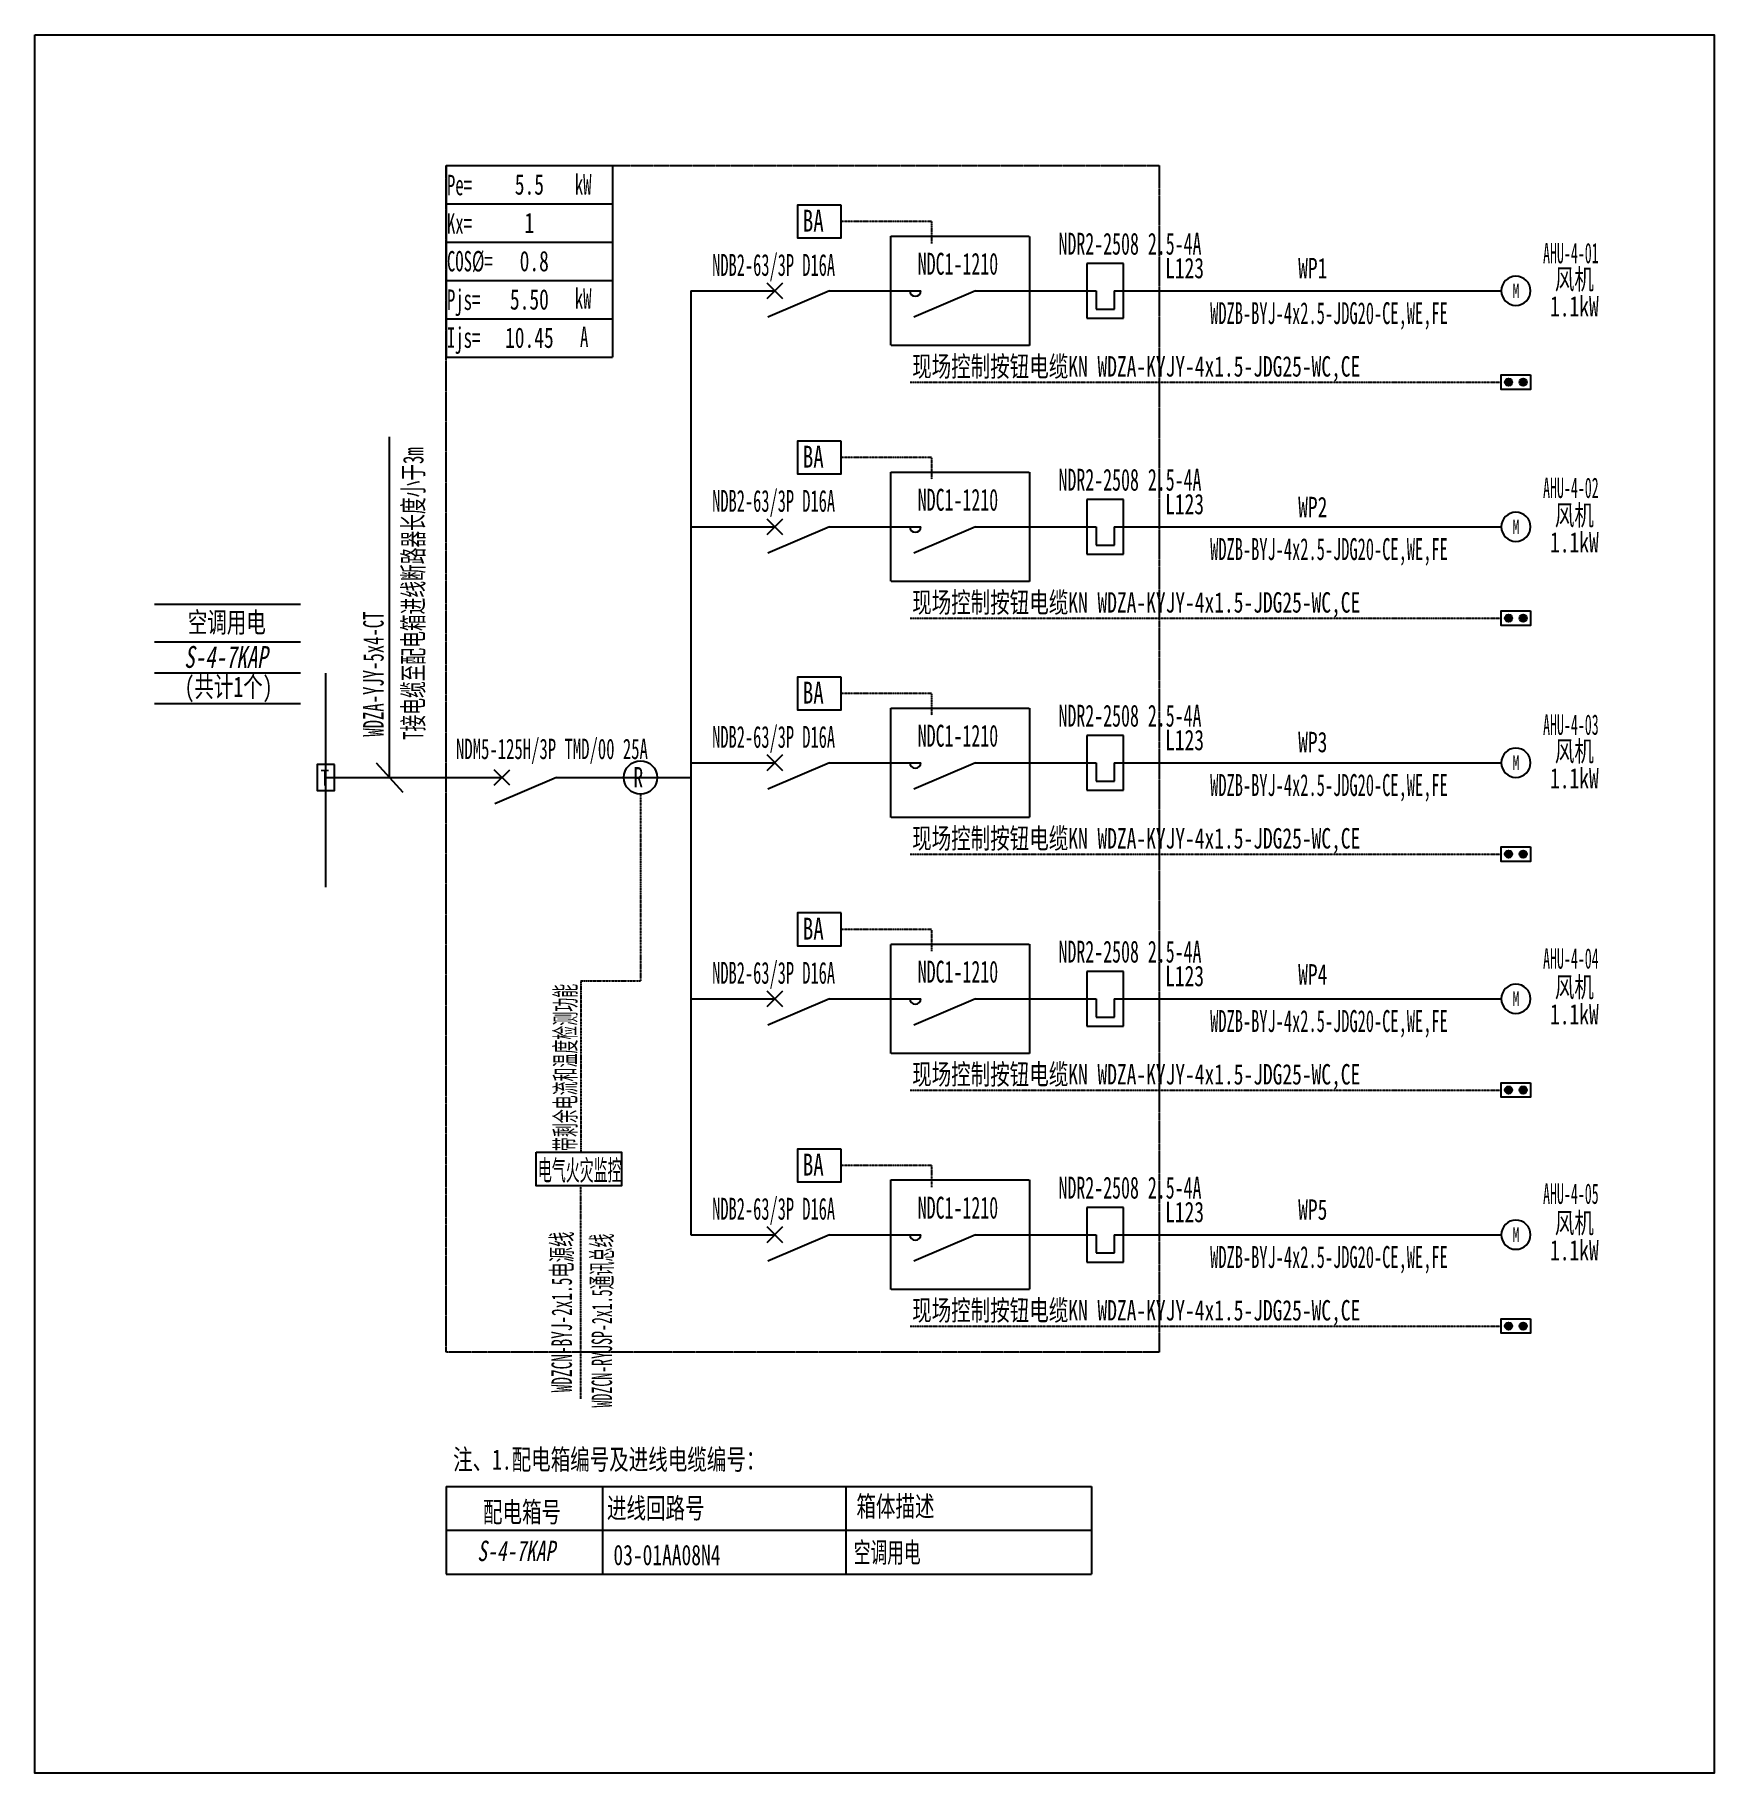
# Model space of a CAD drawing. Extents: x 318201 to 320774, y 303096 to 305762.
import ezdxf
from ezdxf.enums import TextEntityAlignment as Align

# ---------------------------------------------------------------- set-up
doc = ezdxf.new("R2010")
doc.units = 0
doc.header["$MEASUREMENT"] = 0
for name, pattern in [('DASH', [0.35, 0.25, -0.1]), ('DASHDOT', [1, 0.5, -0.25, 0, -0.25]), ('DASHED', [0.75, 0.5, -0.25])]:
    doc.linetypes.add(name, pattern=pattern)
for name, color, linetype in [('D_E_Eqpm(强电设备)', 100, 'Continuous'), ('D_E_Eqpm（强电设备）', 100, 'Continuous'), ('D_E_Text(强电文字)', 51, 'Continuous'), ('D_E_Text（强电文字）', 51, 'Continuous'), ('D_E_Wire(强电线缆)', 10, 'Continuous'), ('D_E_Wire（强电线缆）', 10, 'Continuous'), ('D_El_Eqpm（弱电设备）', 100, 'Continuous'), ('D_El_Text（弱电文字）', 51, 'Continuous'), ('D_T_TableDim(表格尺寸)', 255, 'Continuous'), ('D_T_TableDim（表格尺寸）', 255, 'Continuous'), ('DQ-漏电火灾', 80, 'Continuous'), ('DQ_Eqpm', 100, 'Continuous'), ('系统图', 220, 'Continuous')]:
    doc.layers.add(name, color=color, linetype=linetype)
doc.styles.add('电气', font='', dxfattribs={"width": 0.7})
doc.styles.add('电气箱', font='simhei.ttf', dxfattribs={"width": 0.8, "oblique": 10})
doc.styles.get('电气').set_extended_font_data('SimSun')

# ---------------------------------------------------------------- blocks, each defined once
blk = doc.blocks.new('电机')
at = {"layer": 'D_E_Eqpm（强电设备）'}
for start, end in [(90, 180), (180, 270), (0, 90), (270, 0)]:
    blk.add_arc((0, 0), 200, start, end, dxfattribs=at)
at = {"layer": 'D_E_Eqpm（强电设备）', "color": 51, "style": '电气', "width": 0.7}
blk.add_text('M', height=200, dxfattribs=at).set_placement((0, 0), align=Align.MIDDLE)
blk = doc.blocks.new('电机启停按钮')
at = {"layer": 'D_E_Eqpm（强电设备）'}
for points in [[(150, 300, 1), (50, 300, 1)], [(50, 100, 1), (150, 100, 1)]]:
    blk.add_hatch(color=51, dxfattribs=at).paths.add_polyline_path(points)
blk.add_lwpolyline([(0, 400), (200, 400), (200, 0), (0, 0)], close=True, dxfattribs=at)
for centre in [(100, 300), (100, 100)]:
    blk.add_circle(centre, 50, dxfattribs=at)
blk = doc.blocks.new('1')
at = {"layer": 'D_E_Eqpm(强电设备)'}
for p, q in [((-314387, 61832), (-314387, 61082)), ((-313887, 61832), (-314387, 61832)), ((-313887, 61082), (-313887, 61832)), ((-314262, 61457), (-314262, 61207)), ((-314012, 61207), (-314012, 61457)), ((-314387, 61082), (-313887, 61082)), ((-314262, 61207), (-314012, 61207))]:
    blk.add_line(p, q, dxfattribs=at)
blk = doc.blocks.new('T接箱')
at = {"layer": 'DQ_Eqpm'}
blk.add_lwpolyline([(313, 172), (73, 172), (73, -188), (313, -188)], close=True, dxfattribs=at)
at = {"layer": 'DQ_Eqpm', "color": 51, "style": '电气', "width": 0.8}
blk.add_text('T', height=220, dxfattribs=at).set_placement((120, -121))

msp = doc.modelspace()

# ---------------------------------------------------------------- linework, layer by layer
at = {"linetype": 'DASHED'}
for p, q in [((318831.2, 303741.9, 0), (318831.2, 305561.1, 0)), ((318831.2, 305561.1, 0), (319923.8, 305561.1, 0)), ((319923.8, 305561.1, 0), (319923.8, 303741.9, 0)), ((319923.8, 303741.9, 0), (318831.2, 303741.9, 0))]:
    msp.add_line(p, q, dxfattribs=at)
for p, q in [((318383.8, 304888.7, 0), (318607.5, 304888.7, 0)), ((318383.8, 304831, 0), (318607.5, 304831, 0)), ((318383.8, 304783.5, 0), (318607.5, 304783.5, 0)), ((318383.8, 304783.5, 0), (318607.5, 304783.5, 0)), ((318383.8, 304783.5, 0), (318607.5, 304783.5, 0)), ((318383.8, 304783.5, 0), (318607.5, 304783.5, 0)), ((318383.8, 304783.5, 0), (318607.5, 304783.5, 0)), ((318383.8, 304736.1, 0), (318607.5, 304736.1, 0)), ((318383.8, 304736.1, 0), (318607.5, 304736.1, 0)), ((318383.8, 304736.1, 0), (318607.5, 304736.1, 0)), ((318383.8, 304736.1, 0), (318607.5, 304736.1, 0)), ((318383.8, 304736.1, 0), (318607.5, 304736.1, 0)), ((318383.8, 304736.1, 0), (318607.5, 304736.1, 0)), ((318383.8, 304736.1, 0), (318607.5, 304736.1, 0)), ((318383.8, 304736.1, 0), (318607.5, 304736.1, 0)), ((318383.8, 304736.1, 0), (318607.5, 304736.1, 0)), ((318383.8, 304736.1, 0), (318607.5, 304736.1, 0)), ((318383.8, 304736.1, 0), (318607.5, 304736.1, 0)), ((318383.8, 304736.1, 0), (318607.5, 304736.1, 0)), ((318383.8, 304736.1, 0), (318607.5, 304736.1, 0)), ((318383.8, 304736.1, 0), (318607.5, 304736.1, 0)), ((318383.8, 304736.1, 0), (318607.5, 304736.1, 0)), ((318383.8, 304736.1, 0), (318607.5, 304736.1, 0))]:
    msp.add_line(p, q)
at = {"layer": 'D_E_Eqpm(强电设备)', "color": 100}
for p, q in [((319322.9, 305357.1, 0), (319346.6, 305380.8, 0)), ((319346.6, 305357.1, 0), (319322.9, 305380.8, 0)), ((319346.6, 305380.8, 0), (319322.9, 305357.1, 0)), ((319322.9, 305380.8, 0), (319346.6, 305357.1, 0)), ((319418.6, 305369, 0), (319323.9, 305328.4, 0)), ((319642.3, 305369, 0), (319547.6, 305328.4, 0)), ((319322.9, 304995.4, 0), (319346.6, 305019.1, 0)), ((319346.6, 304995.4, 0), (319322.9, 305019.1, 0)), ((319346.6, 305019.1, 0), (319322.9, 304995.4, 0)), ((319322.9, 305019.1, 0), (319346.6, 304995.4, 0)), ((319418.6, 305007.2, 0), (319323.9, 304966.6, 0)), ((319642.3, 305007.2, 0), (319547.6, 304966.6, 0)), ((319322.9, 304633.6, 0), (319346.6, 304657.4, 0)), ((319346.6, 304633.6, 0), (319322.9, 304657.4, 0)), ((319346.6, 304657.4, 0), (319322.9, 304633.6, 0)), ((319322.9, 304657.4, 0), (319346.6, 304633.6, 0)), ((319418.6, 304645.5, 0), (319323.9, 304604.9, 0)), ((319642.3, 304645.5, 0), (319547.6, 304604.9, 0)), ((318904.6, 304611, 0), (318928.3, 304634.8, 0)), ((318928.3, 304611, 0), (318904.6, 304634.8, 0)), ((319000.3, 304622.9, 0), (318905.7, 304582.3, 0)), ((319322.9, 304271.9, 0), (319346.6, 304295.6, 0)), ((319346.6, 304271.9, 0), (319322.9, 304295.6, 0)), ((319346.6, 304295.6, 0), (319322.9, 304271.9, 0)), ((319322.9, 304295.6, 0), (319346.6, 304271.9, 0)), ((319418.6, 304283.7, 0), (319323.9, 304243.2, 0)), ((319642.3, 304283.7, 0), (319547.6, 304243.2, 0)), ((319322.9, 303910.1, 0), (319346.6, 303933.9, 0)), ((319346.6, 303910.1, 0), (319322.9, 303933.9, 0)), ((319346.6, 303933.9, 0), (319322.9, 303910.1, 0)), ((319322.9, 303933.9, 0), (319346.6, 303910.1, 0)), ((319418.6, 303922, 0), (319323.9, 303881.4, 0)), ((319642.3, 303922, 0), (319547.6, 303881.4, 0))]:
    msp.add_line(p, q, dxfattribs=at)
for centre in [(319550, 305369, 0), (319550, 305007.2, 0), (319550, 304645.5, 0), (319550, 304283.7, 0), (319550, 303922, 0)]:
    msp.add_arc(centre, 8.39, 180, 0, dxfattribs=at)
at = {"layer": 'D_E_Text(强电文字)', "elevation": 0}
for points in [[(319436.3, 305500.4), (319369.2, 305500.4), (319369.2, 305450.1), (319436.3, 305450.1)], [(319436.3, 305138.7), (319369.2, 305138.7), (319369.2, 305088.3), (319436.3, 305088.3)], [(319436.3, 304776.9), (319369.2, 304776.9), (319369.2, 304726.6), (319436.3, 304726.6)], [(319436.3, 304415.2), (319369.2, 304415.2), (319369.2, 304364.8), (319436.3, 304364.8)], [(319436.3, 304053.4), (319369.2, 304053.4), (319369.2, 304003.1), (319436.3, 304003.1)]]:
    msp.add_lwpolyline(points, close=True, dxfattribs=at)
at = {"layer": 'D_E_Text（强电文字）'}
for p, q in [((318831.2, 305561.1, 0), (319085.7, 305561.1, 0)), ((318831.2, 305561.1, 0), (318831.2, 305267.5, 0)), ((319085.7, 305561.1, 0), (319085.7, 305267.5, 0)), ((318831.2, 305502.4, 0), (319085.7, 305502.4, 0)), ((318831.2, 305443.7, 0), (319085.7, 305443.7, 0)), ((318831.2, 305385, 0), (319085.7, 305385, 0)), ((318831.2, 305326.2, 0), (319085.7, 305326.2, 0)), ((318831.2, 305267.5, 0), (319085.7, 305267.5, 0)), ((318744.1, 304622.9, 0), (318744.1, 305144.9, 0)), ((318383.8, 304831, 0), (318607.5, 304831, 0)), ((318723.7, 304645.6, 0), (318764.6, 304600.2, 0))]:
    msp.add_line(p, q, dxfattribs=at)
at = {"layer": 'D_E_Wire(强电线缆)', "color": 10, "linetype": 'DASHDOT', "ltscale": 0.5}
for p, q in [((319574.5, 305475.2, 0), (319436.3, 305475.2, 0)), ((319574.5, 305475.2, 0), (319574.5, 305441.7, 0)), ((319574.5, 305113.5, 0), (319436.3, 305113.5, 0)), ((319574.5, 305113.5, 0), (319574.5, 305079.9, 0)), ((319574.5, 304751.7, 0), (319436.3, 304751.7, 0)), ((319574.5, 304751.7, 0), (319574.5, 304718.2, 0)), ((319574.5, 304390, 0), (319436.3, 304390, 0)), ((319574.5, 304390, 0), (319574.5, 304356.5, 0)), ((319574.5, 304028.3, 0), (319436.3, 304028.3, 0)), ((319574.5, 304028.3, 0), (319574.5, 303994.7, 0))]:
    msp.add_line(p, q, dxfattribs=at)
at = {"layer": 'D_E_Wire(强电线缆)', "color": 10}
for p, q in [((319205.9, 305369, 0), (319334.7, 305369, 0)), ((319418.6, 305369, 0), (319558.4, 305369, 0)), ((319642.3, 305369, 0), (319826.9, 305369, 0)), ((319854.8, 305369, 0), (320447.9, 305369, 0)), ((319205.9, 305007.2, 0), (319334.7, 305007.2, 0)), ((319418.6, 305007.2, 0), (319558.4, 305007.2, 0)), ((319642.3, 305007.2, 0), (319826.9, 305007.2, 0)), ((319854.8, 305007.2, 0), (320447.9, 305007.2, 0)), ((319205.9, 304645.5, 0), (319334.7, 304645.5, 0)), ((319418.6, 304645.5, 0), (319558.4, 304645.5, 0)), ((319642.3, 304645.5, 0), (319826.9, 304645.5, 0)), ((319854.8, 304645.5, 0), (320447.9, 304645.5, 0)), ((319205.9, 304283.7, 0), (319334.7, 304283.7, 0)), ((319418.6, 304283.7, 0), (319558.4, 304283.7, 0)), ((319642.3, 304283.7, 0), (319826.9, 304283.7, 0)), ((319854.8, 304283.7, 0), (320447.9, 304283.7, 0)), ((319205.9, 303922, 0), (319334.7, 303922, 0)), ((319418.6, 303922, 0), (319558.4, 303922, 0)), ((319642.3, 303922, 0), (319826.9, 303922, 0)), ((319854.8, 303922, 0), (320447.9, 303922, 0))]:
    msp.add_line(p, q, dxfattribs=at)
at = {"layer": 'D_E_Wire（强电线缆）'}
for p, q in [((319205.9, 305369, 0), (319205.9, 303922, 0)), ((318646.7, 304455, 0), (318646.7, 304782.9, 0)), ((318646.7, 304622.9, 0), (318916.5, 304622.9, 0)), ((319000.3, 304622.9, 0), (319205.9, 304622.9, 0))]:
    msp.add_line(p, q, dxfattribs=at)
at = {"layer": 'D_E_Wire（强电线缆）', "linetype": 'DASHDOT', "ltscale": 0.5}
for p, q in [((319541.9, 305229, 0), (320447.9, 305229, 0)), ((319541.9, 304867.3, 0), (320447.9, 304867.3, 0)), ((319541.9, 304505.5, 0), (320447.9, 304505.5, 0)), ((319541.9, 304143.8, 0), (320447.9, 304143.8, 0)), ((319541.9, 303782, 0), (320447.9, 303782, 0))]:
    msp.add_line(p, q, dxfattribs=at)
at = {"layer": 'D_El_Eqpm（弱电设备）', "color": 3}
msp.add_line((319099.7, 303997, 0), (318969.1, 303997, 0), dxfattribs=at)
at = {"layer": 'D_El_Eqpm（弱电设备）', "color": 3, "elevation": 0}
msp.add_lwpolyline([(318969.1, 304048.3), (319099.7, 304048.3), (319099.7, 303997), (318969.1, 303997)], close=True, dxfattribs=at)
at = {"layer": 'D_T_TableDim(表格尺寸)', "linetype": 'DASH', "elevation": 0}
for points in [[(319512.2, 305452.8), (319724.7, 305452.8), (319724.7, 305285.1), (319512.2, 305285.1)], [(319512.2, 305091.1), (319724.7, 305091.1), (319724.7, 304923.3), (319512.2, 304923.3)], [(319512.2, 304729.4), (319724.7, 304729.4), (319724.7, 304561.6), (319512.2, 304561.6)], [(319512.2, 304367.6), (319724.7, 304367.6), (319724.7, 304199.9), (319512.2, 304199.9)], [(319512.2, 304005.9), (319724.7, 304005.9), (319724.7, 303838.1), (319512.2, 303838.1)]]:
    msp.add_lwpolyline(points, close=True, dxfattribs=at)
at = {"layer": 'D_T_TableDim（表格尺寸）', "ltscale": 3.5}
for p, q in [((318831.2, 303536.1, 0), (319819.8, 303536.1, 0)), ((318831.2, 303536.1, 0), (318831.2, 303401.8, 0)), ((319070.4, 303536.1, 0), (319070.4, 303401.8, 0)), ((319443.4, 303536.1, 0), (319443.4, 303401.8, 0)), ((319819.8, 303536.1, 0), (319819.8, 303401.8, 0)), ((318831.2, 303468.9, 0), (319819.8, 303468.9, 0)), ((318831.2, 303468.9, 0), (319819.8, 303468.9, 0)), ((318831.2, 303401.8, 0), (319819.8, 303401.8, 0))]:
    msp.add_line(p, q, dxfattribs=at)
at = {"layer": 'DQ-漏电火灾', "linetype": 'DASHDOT', "ltscale": 0.5}
for p, q in [((319128.8, 304597.3, 0), (319128.8, 304311.4, 0)), ((319037.2, 304311.4, 0), (319037.2, 304048.3, 0)), ((319037.2, 304311.4, 0), (319128.8, 304311.4, 0)), ((319037.2, 303670.2, 0), (319037.2, 303997, 0))]:
    msp.add_line(p, q, dxfattribs=at)
at = {"layer": 'DQ-漏电火灾', "color": 3}
msp.add_circle((319128.8, 304622.9, 0), 25.6, dxfattribs=at)
at = {"layer": '系统图', "ltscale": 9973.992009}
msp.add_lwpolyline([(318200.6, 305761.5), (320774.2, 305761.5), (320774.2, 303096.5), (318200.6, 303096.5)], close=True, dxfattribs=at)

# ---------------------------------------------------------------- block references
at = {"layer": 'D_E_Eqpm(强电设备)', "color": 100, "xscale": 0.1118533786114909, "yscale": 0.1118533786114909, "zscale": 0.1118533786114909}
for p in [(354978.2, 298494.7, 0), (354978.2, 298133, 0), (354978.2, 297771.3, 0), (354978.2, 297409.5, 0), (354978.2, 297047.8, 0)]:
    msp.add_blockref('1', p, dxfattribs=at)
at = {"layer": 'D_E_Eqpm（强电设备）', "xscale": 0.1118533786114909, "yscale": 0.1118533786114909, "zscale": 0.1118533786114909}
for name, p in [('电机', (320470.3, 305369, 0)), ('电机', (320470.3, 305007.2, 0)), ('电机', (320470.3, 304645.5, 0)), ('T接箱', (318625, 304623.8, 0)), ('电机', (320470.3, 304283.7, 0)), ('电机', (320470.3, 303922, 0))]:
    msp.add_blockref(name, p, dxfattribs=at)
at = {"layer": 'D_E_Eqpm（强电设备）', "xscale": 0.1118533786114909, "yscale": 0.1118533786114909, "zscale": 0.1118533786114909, "rotation": 270}
for p in [(320447.9, 305240.2, 0), (320447.9, 304878.4, 0), (320447.9, 304516.7, 0), (320447.9, 304155, 0), (320447.9, 303793.2, 0)]:
    msp.add_blockref('电机启停按钮', p, dxfattribs=at)

# ---------------------------------------------------------------- texts
at = {"layer": 'D_E_Text(强电文字)', "color": 51, "style": '电气'}
for s, height, width, p in [('BA', 33.56, 0.7, (319377.6, 305459.7, 0)), ('NDB2-63/3P D16A', 33.556, 0.55, (319238.6, 305391.9, 0)), ('NDC1-1210', 33.56, 0.6, (319553.6, 305393.7, 0)), ('BA', 33.56, 0.7, (319377.6, 305097.9, 0)), ('NDR2-2508 2.5-4A', 33.556, 0.6, (319769.3, 305062.6, 0)), ('NDB2-63/3P D16A', 33.556, 0.55, (319238.6, 305030.2, 0)), ('NDC1-1210', 33.56, 0.6, (319553.6, 305031.9, 0)), ('BA', 33.56, 0.7, (319377.6, 304736.2, 0)), ('NDR2-2508 2.5-4A', 33.556, 0.6, (319769.3, 304700.9, 0)), ('NDB2-63/3P D16A', 33.556, 0.55, (319238.6, 304668.4, 0)), ('NDC1-1210', 33.56, 0.6, (319553.6, 304670.2, 0)), ('BA', 33.56, 0.7, (319377.6, 304374.4, 0)), ('NDR2-2508 2.5-4A', 33.556, 0.6, (319769.3, 304339.2, 0)), ('NDB2-63/3P D16A', 33.556, 0.55, (319238.6, 304306.7, 0)), ('NDC1-1210', 33.56, 0.6, (319553.6, 304308.5, 0)), ('BA', 33.56, 0.7, (319377.6, 304012.7, 0)), ('NDR2-2508 2.5-4A', 33.556, 0.6, (319769.3, 303977.4, 0)), ('NDB2-63/3P D16A', 33.556, 0.55, (319238.6, 303945, 0)), ('NDC1-1210', 33.56, 0.6, (319553.6, 303946.7, 0))]:
    msp.add_text(s, height=height, dxfattribs=dict(at, width=width)).set_placement(p)
at = {"layer": 'D_E_Text(强电文字)', "color": 51, "true_color": 0xffff7f, "style": '电气', "width": 0.6}
msp.add_text('NDR2-2508 2.5-4A', height=33.556, dxfattribs=at).set_placement((319769.3, 305424.4, 0))
at = {"layer": 'D_E_Text(强电文字)', "color": 51, "style": '电气', "width": 0.55}
for p in [(320183.8, 305330.7, 0), (320183.8, 304969, 0), (320183.8, 304607.3, 0), (320183.8, 304245.5, 0), (320183.8, 303883.8, 0)]:
    msp.add_text('WDZB-BYJ-4x2.5-JDG20-CE,WE,FE', height=33.556, dxfattribs=at).set_placement(p, align=Align.MIDDLE)
at = {"layer": 'D_E_Text（强电文字）', "linetype": 'Continuous', "style": '电气', "width": 0.6}
for s, height, p in [('Pe=', 31.32, (318832.2, 305515.5, 0)), ('kW', 31.32, (319028.1, 305516.5, 0)), ('Kx=', 31.32, (318832.2, 305456.6, 0)), ('COS%%C=', 31.32, (318832.2, 305398.7, 0)), ('Pjs=', 31.32, (318832.2, 305339.7, 0)), ('kW', 31.32, (319028.1, 305341.6, 0)), ('Ijs=', 31.32, (318832.2, 305281.6, 0)), ('A', 31.3, (319036.1, 305282.9, 0))]:
    msp.add_text(s, height=height, dxfattribs=at).set_placement(p)
at = {"layer": 'D_E_Text（强电文字）', "color": 51, "style": '电气', "width": 0.5}
for s, p in [('AHU-4-01', (320554.5, 305411.2, 0)), ('AHU-4-02', (320554.5, 305051.4, 0)), ('AHU-4-03', (320554.5, 304688.3, 0)), ('AHU-4-04', (320554.5, 304329.9, 0)), ('AHU-4-05', (320554.5, 303969.3, 0))]:
    msp.add_text(s, height=31.32, dxfattribs=at).set_placement(p, align=Align.CENTER)
at = {"layer": 'D_E_Text（强电文字）', "style": '电气'}
for s, height, width, p in [('L123', 31.32, 0.7, (319932.7, 305388.2, 0)), ('WP1', 31.32, 0.7, (320136.6, 305388.2, 0)), ('现场控制按钮电缆KN WDZA-KYJY-4x1.5-JDG25-WC,CE', 31.319, 0.7, (319545.1, 305237.5, 0)), ('L123', 31.32, 0.7, (319932.7, 305026.4, 0)), ('WP2', 31.32, 0.7, (320136.6, 305021.9, 0)), ('现场控制按钮电缆KN WDZA-KYJY-4x1.5-JDG25-WC,CE', 31.319, 0.7, (319545.1, 304875.7, 0)), ('L123', 31.32, 0.7, (319932.7, 304664.7, 0)), ('WP3', 31.32, 0.7, (320136.6, 304661.6, 0)), ('现场控制按钮电缆KN WDZA-KYJY-4x1.5-JDG25-WC,CE', 31.319, 0.7, (319545.1, 304514, 0)), ('L123', 31.32, 0.7, (319932.7, 304303, 0)), ('WP4', 31.32, 0.7, (320136.6, 304305.5, 0)), ('现场控制按钮电缆KN WDZA-KYJY-4x1.5-JDG25-WC,CE', 31.319, 0.7, (319545.1, 304152.3, 0)), ('WP5', 31.32, 0.7, (320136.6, 303944.9, 0)), ('L123', 31.32, 0.7, (319932.7, 303941.2, 0)), ('现场控制按钮电缆KN WDZA-KYJY-4x1.5-JDG25-WC,CE', 31.319, 0.7, (319545.1, 303790.5, 0)), ('注、1.配电箱编号及进线电缆编号：', 31.319, 0.7, (318841.7, 303561.8, 0)), ('进线回路号', 31.32, 0.7, (319077.4, 303487.2, 0)), ('箱体描述', 31.32, 0.7, (319459.6, 303490, 0)), ('配电箱号', 31.32, 0.7, (318887.4, 303481.2, 0)), ('空调用电', 31.32, 0.6, (319455.6, 303419.3, 0))]:
    msp.add_text(s, height=height, dxfattribs=dict(at, width=width)).set_placement(p)
for s, height, width, p in [('风机', 31.32, 0.7, (320559.9, 305387.4, 0)), ('1.1kW', 31.32, 0.7, (320559.9, 305345.8, 0)), ('风机', 31.32, 0.7, (320559.9, 305025.7, 0)), ('1.1kW', 31.32, 0.7, (320559.9, 304984, 0)), ('空调用电', 31.32, 0.7, (318494.8, 304861.4, 0)), ('(共计1个)', 31.32, 0.7, (318497.5, 304760.2, 0)), ('NDM5-125H/3P TMD/00 25A', 31.319, 0.6, (318993.1, 304664.2, 0)), ('风机', 31.32, 0.7, (320559.9, 304663.9, 0)), ('1.1kW', 31.32, 0.7, (320559.9, 304622.3, 0)), ('风机', 31.32, 0.7, (320559.9, 304302.2, 0)), ('1.1kW', 31.32, 0.7, (320559.9, 304260.6, 0)), ('电气火灾监控', 31.32, 0.5, (319035.6, 304021.5, 0)), ('风机', 31.32, 0.7, (320559.9, 303940.5, 0)), ('1.1kW', 31.32, 0.7, (320559.9, 303898.8, 0))]:
    msp.add_text(s, height=height, dxfattribs=dict(at, width=width)).set_placement(p, align=Align.MIDDLE)
at = {"layer": 'D_E_Text（强电文字）', "style": '电气', "width": 0.6}
for s, p in [('T接电缆至配电箱进线断路器长度小于3m', (318796.1, 304680.7, 0)), ('WDZA-YJY-5x4-CT', (318735.1, 304685.5, 0))]:
    msp.add_text(s, height=31.319, rotation=90, dxfattribs=at).set_placement(p)
at = {"layer": 'D_E_Text（强电文字）', "style": '电气箱', "oblique": 10, "width": 0.7}
for height, p in [(33.56, (318493.4, 304807.7, 0)), (31.32, (318938.3, 303437.3, 0))]:
    msp.add_text('S-4-7KAP', height=height, dxfattribs=at).set_placement(p, align=Align.MIDDLE)
at = {"layer": 'D_E_Text（强电文字）', "color": 1, "style": '电气', "width": 0.7}
msp.add_text('03-01AA08N4', height=31.319, dxfattribs=at).set_placement((319087.3, 303415.4, 0))
at = {"layer": 'D_E_Text（强电文字）', "width": 254.443, "attachment_point": 5, "style": '电气'}
for s, insert, char_height in [('5.5', (318958.5, 305531.8, 0), 31.32), ('1', (318958.5, 305473.1, 0), 31.3), (' 0.8', (318958.5, 305414.3, 0), 31.32), ('{\\C200;5.50}', (318958.5, 305355.6, 0), 31.319), ('{\\C200;10.45}', (318958.5, 305296.9, 0), 31.319)]:
    msp.add_mtext(s, dxfattribs=dict(at, insert=insert, char_height=char_height))
at = {"layer": 'D_El_Text（弱电文字）', "color": 1, "style": '电气', "width": 0.5}
msp.add_text('带剩余电流和温度检测功能', height=31.319, rotation=90, dxfattribs=at).set_placement((319029.3, 304050.2, 0))
at = {"layer": 'D_El_Text（弱电文字）', "style": '电气'}
for s, width, p in [('WDZCN-BYJ-2x1.5电源线', 0.55, (319023.7, 303680.4, 0)), ('WDZCN-RYJSP-2x1.5通讯总线', 0.5, (319085.2, 303657.1, 0))]:
    msp.add_text(s, height=31.319, rotation=90, dxfattribs=dict(at, width=width)).set_placement(p)
at = {"layer": 'DQ-漏电火灾', "color": 50, "style": '电气', "width": 0.7}
msp.add_text('R', height=31.3, dxfattribs=at).set_placement((319118, 304607.6, 0))

doc.saveas('drawing.dxf')
